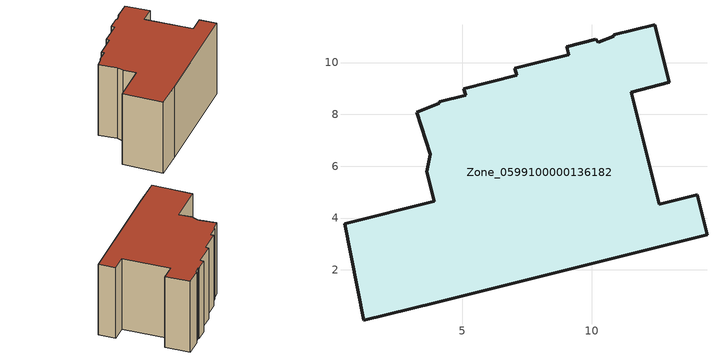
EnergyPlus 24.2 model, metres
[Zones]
Zone_0599100000136182
 floor ground (C_G): 10.15,10.89 10.27,10.79 10.85,11.02 10.86,11.07 12.44,11.46 13,9.23 11.54,8.86 12.62,4.53 14.07,4.9 14.45,3.35 3.96,0.72 1.21,0.05 0.47,3.78 3.94,4.64 3.64,5.78 3.77,6.47 3.25,8.09 4.12,8.42 4.13,8.48 5.14,8.73 5.07,8.99 7.11,9.5 7.04,9.78 9.11,10.3 9.04,10.61 z0
 wall outside (C_F): 13,9.23 12.44,11.46 10.86,11.07 10.85,11.02 10.27,10.79 10.15,10.89 9.04,10.61 9.11,10.3 7.04,9.78 7.11,9.5 5.07,8.99 5.14,8.73 4.13,8.48 4.12,8.42 3.25,8.09 3.77,6.47 3.64,5.78 3.94,4.64 0.47,3.78 1.21,0.05 3.96,0.72 14.45,3.35 14.07,4.9 12.62,4.53 11.54,8.86 13,9.23 z0:7.12
 roof outside (C_R): 10.27,10.79 10.15,10.89 9.04,10.61 9.11,10.3 7.04,9.78 7.11,9.5 5.07,8.99 5.14,8.73 4.13,8.48 4.12,8.42 3.25,8.09 3.77,6.47 3.64,5.78 3.94,4.64 0.47,3.78 1.21,0.05 3.96,0.72 14.45,3.35 14.07,4.9 12.62,4.53 11.54,8.86 13,9.23 12.44,11.46 10.86,11.07 10.85,11.02 z7.12
[BUILDING]
Pand.0599100000136182: North Axis=0; Terrain=City; Loads Convergence Tolerance Value=0.04; Temperature Convergence Tolerance Value=0.4; Solar Distribution=FullExterior; Maximum Number of Warmup Days=25; Minimum Number of Warmup Days=1
[Site:Location]
Rotterdam.The.Hague.AP_ZH_NLD Design_Conditions: Latitude=51.96; Longitude=4.45; Time Zone=1; Elevation=-4.5
[SITE:GROUNDTEMPERATURE:BUILDINGSURFACE]
18, 18, 18, 18, 18, 18, 18, 18, 18, 18, 18, 18
[MATERIAL] Thermal Absorptance=0.9; Solar Absorptance=0.7; Visible Absorptance=0.7
Name | Roughness | Thickness | Conductivity | Density | Specific Heat
G.TC.1975-1991 | MediumSmooth | 0.15 | 0.288461 | 540 | 1210
F.TC.1975-1991 | Rough | 0.3 | 0.230769 | 1920 | 840
R.TC.1975-1991 | MediumRough | 0.2 | 0.153846 | 1500 | 1000
[CONSTRUCTION]
C_G: G.TC.1975-1991
C_F: F.TC.1975-1991
C_R: R.TC.1975-1991
[ZONE]
Zone_0599100000136182: Type=1; Multiplier=1; Ceiling Height=Autocalculate; Volume=Autocalculate; Floor Area=autocalculate; Part of Total Floor Area=Yes
[ZONEINFILTRATION:DESIGNFLOWRATE]
Infil_Zone_0599100000136182: Zone or ZoneList or Space or SpaceList=Zone_0599100000136182; Schedule=AlwaysOn; Design Flow Rate Calculation Method=Flow/Area; Flow Rate per Floor Area=0.003; Constant Term Coefficient=1; Temperature Term Coefficient=0; Velocity Term Coefficient=0; Velocity Squared Term Coefficient=0
[HVACTEMPLATE:ZONE:IDEALLOADSAIRSYSTEM]
Zone_0599100000136182: Maximum Heating Supply Air Temperature=50; Minimum Cooling Supply Air Temperature=13; Maximum Heating Supply Air Humidity Ratio=0.0156; Minimum Cooling Supply Air Humidity Ratio=0.0077; Heating Limit=NoLimit; Cooling Limit=NoLimit; Dehumidification Control Type=ConstantSensibleHeatRatio; Cooling Sensible Heat Ratio=0.7; Dehumidification Setpoint=60; Humidification Control Type=None; Humidification Setpoint=30; Outdoor Air Method=None; Outdoor Air Flow Rate per Person=0.00944; Outdoor Air Flow Rate per Zone Floor Area=0; Outdoor Air Flow Rate per Zone=0; Demand Controlled Ventilation Type=None; Outdoor Air Economizer Type=NoEconomizer; Heat Recovery Type=None; Sensible Heat Recovery Effectiveness=0.7; Latent Heat Recovery Effectiveness=0.65
[ZONECONTROL:THERMOSTAT]
ThermostatControl_Zone_0599100000136182: Zone or ZoneList=Zone_0599100000136182; Control Type Schedule=DualSetpointControlType; Control 1=Thermostat_Zone_0599100000136182; Temperature Difference Between Cutout And Setpoint=0
[THERMOSTATSETPOINT:DUALSETPOINT]
Thermostat_Zone_0599100000136182: Heating Setpoint Temperature Schedule=HeatingSetpoint_Zone_0599100000136182; Cooling Setpoint Temperature Schedule=CoolingSetpoint_Zone_0599100000136182
[SCHEDULE:COMPACT]
HeatingSetpoint_Zone_0599100000136182: Through: 12/31, For: AllDays, Until: 24:00, 21
CoolingSetpoint_Zone_0599100000136182: Through: 12/31, For: AllDays, Until: 24:00, 24
DualSetpointControlType: Through: 12/31, For: AllDays, Until: 24:00, 4
AlwaysOn: Through: 12/31, For: AllDays, Until: 24:00, 1
